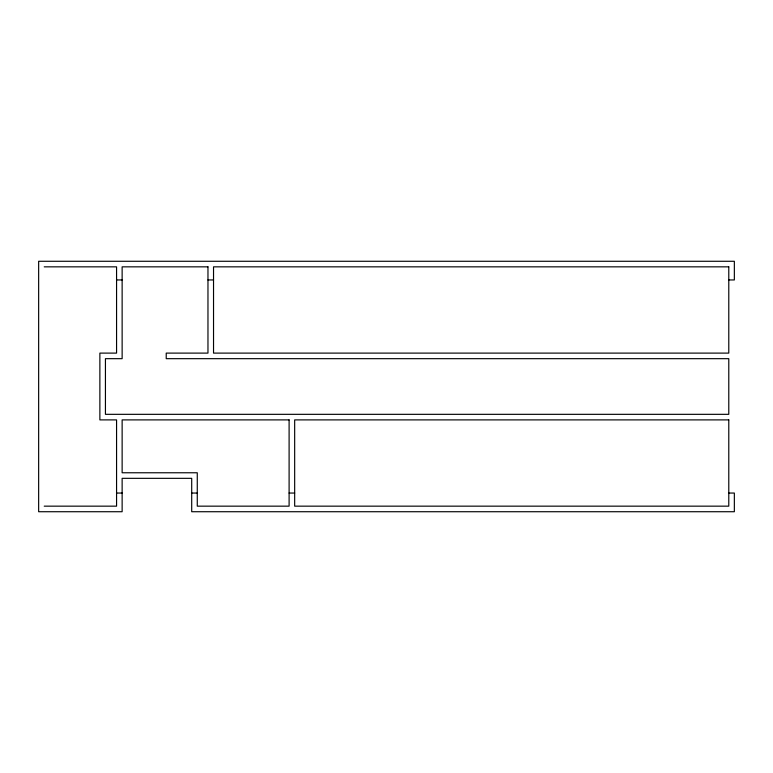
<?xml version="1.0" encoding="UTF-8"?>
<svg xmlns="http://www.w3.org/2000/svg" width="773" height="773" viewBox="0 0 773 773"><rect width="100%" height="100%" fill="white"/><g stroke="black" fill="none" stroke-linecap="round" stroke-linejoin="round"><path stroke-width="1.16" d="M44.216 266.84L116.568 266.84L116.568 353.106L99.872 353.106L99.872 419.894L116.568 419.894L116.568 506.16L44.216 506.16M116.568 279.952L122.134 279.952M207.966 279.952L213.532 279.952M728.784 279.952L734.35 279.952L734.35 261.274L38.65 261.274L38.65 511.726L122.134 511.726L122.134 478.332L191.704 478.332L191.704 511.726L734.35 511.726L734.35 493.048L728.784 493.048M116.568 493.048L122.134 493.048M191.704 493.048L197.27 493.048M289.102 493.048L294.668 493.048M207.966 266.84L122.134 266.84L122.134 358.672L105.437 358.672L105.437 414.328L728.784 414.328L728.784 358.672L166.224 358.672L166.224 353.106L207.966 353.106L207.966 266.84M728.784 266.84L213.532 266.84L213.532 353.106L728.784 353.106L728.784 266.84M289.102 419.894L122.134 419.894L122.134 472.767L197.27 472.767L197.27 506.16L289.102 506.16L289.102 419.894M728.784 419.894L294.668 419.894L294.668 506.16L728.784 506.16L728.784 419.894"/></g></svg>
